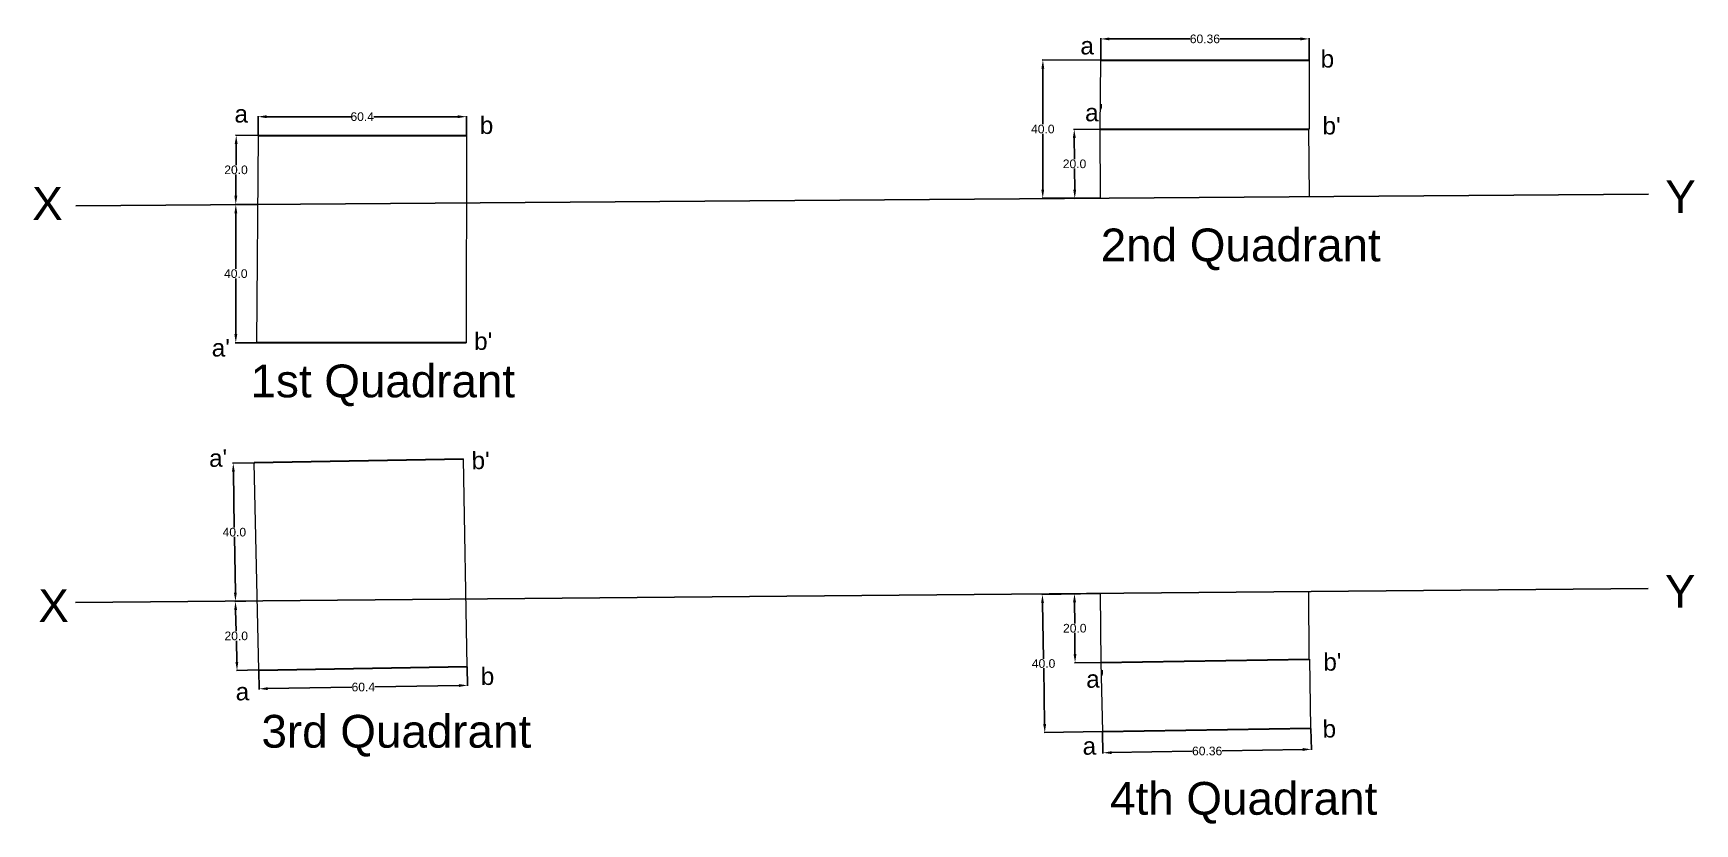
# Model space of a CAD drawing. Header units: millimetres. Extents: x -53 to 428, y 109 to 337.
import ezdxf

# ---------------------------------------------------------------- set-up
doc = ezdxf.new("R2010")
doc.units = ezdxf.units.MM
doc.header["$PDMODE"] = 32
doc.layers.add('thick continuous', color=7, linetype='Continuous', lineweight=30)
doc.styles.get("Standard").update_dxf_attribs({"font": 'arial.ttf'})
doc.dimstyles.get("Standard").update_dxf_attribs({"dimtxt": 2.5, "dimasz": 2.5, "dimexe": 0.18, "dimexo": 0.0625, "dimgap": 0.09, "dimtad": 0, "dimtih": 1, "dimtoh": 1, "dimdec": 1, "dimzin": 0, "dimdsep": 46, "dimtxsty": 'Standard', "dimcen": 0.09, "dimadec": 0, "dimazin": 0, "dimtfac": 1, "dimtdec": 1, "dimtofl": 0, "dimtmove": 0, "dimatfit": 3, "dimfxl": 1, "dimtolj": 1, "dimtzin": 0, "dimarcsym": 0})

# ---------------------------------------------------------------- blocks, each defined once
blk = doc.blocks.new('*D11')
at = {"layer": 'Defpoints', "color": 0, "lineweight": 30, "transparency": 16777216}
for p in [(255.52, 309.64), (248.18, 289.58), (255.67, 289.64)]:
    blk.add_point(p, dxfattribs=at)
at = {"layer": 'thick continuous', "color": 0, "lineweight": -2, "transparency": 16777216}
for p, q in [((255.46, 309.64), (247.85, 309.58)), ((248.05, 307.08), (248.1, 300.95)), ((248.16, 292.08), (248.12, 298.22)), ((255.61, 289.64), (248, 289.58))]:
    blk.add_line(p, q, dxfattribs=at)
at = {"layer": 'thick continuous', "color": 0, "lineweight": 30, "transparency": 16777216}
for points in [[(248.47, 307.09), (247.63, 307.08), (248.03, 309.58)], [(248.58, 292.09), (247.75, 292.08), (248.18, 289.58)]]:
    blk.add_solid(points, dxfattribs=at)
at = {"layer": 'thick continuous', "color": 0, "lineweight": 9, "transparency": 16777216, "insert": (248.11, 299.58), "char_height": 2.5, "attachment_point": 5}
blk.add_mtext('\\A1;20.0', dxfattribs=at)
blk = doc.blocks.new('*D12')
at = {"layer": 'Defpoints', "color": 0, "lineweight": 30, "transparency": 16777216}
for p in [(255.69, 329.64), (238.9, 289.66), (255.64, 289.64)]:
    blk.add_point(p, dxfattribs=at)
at = {"layer": 'thick continuous', "color": 0, "lineweight": -2, "transparency": 16777216}
for p, q in [((255.62, 329.64), (238.76, 329.66)), ((238.94, 327.16), (238.92, 311.03)), ((238.9, 292.16), (238.92, 308.29)), ((255.58, 289.64), (238.72, 289.66))]:
    blk.add_line(p, q, dxfattribs=at)
at = {"layer": 'thick continuous', "color": 0, "lineweight": 30, "transparency": 16777216}
for points in [[(238.52, 327.16), (239.35, 327.16), (238.94, 329.66)], [(238.48, 292.16), (239.32, 292.16), (238.9, 289.66)]]:
    blk.add_solid(points, dxfattribs=at)
at = {"layer": 'thick continuous', "color": 0, "lineweight": 9, "transparency": 16777216, "insert": (238.92, 309.66), "char_height": 2.5, "attachment_point": 5}
blk.add_mtext('\\A1;40.0', dxfattribs=at)
blk = doc.blocks.new('*D13')
at = {"layer": 'Defpoints', "color": 0, "lineweight": 30, "transparency": 16777216}
for p in [(316.05, 335.75), (255.69, 329.64), (316.05, 329.64)]:
    blk.add_point(p, dxfattribs=at)
at = {"layer": 'thick continuous', "color": 0, "lineweight": -2, "transparency": 16777216}
for p, q in [((255.69, 329.7), (255.69, 335.93)), ((258.19, 335.75), (281.55, 335.75)), ((313.55, 335.75), (290.18, 335.75)), ((316.05, 329.7), (316.05, 335.93))]:
    blk.add_line(p, q, dxfattribs=at)
at = {"layer": 'thick continuous', "color": 0, "lineweight": 30, "transparency": 16777216}
for points in [[(258.19, 336.17), (258.19, 335.34), (255.69, 335.75)], [(313.55, 336.17), (313.55, 335.34), (316.05, 335.75)]]:
    blk.add_solid(points, dxfattribs=at)
at = {"layer": 'thick continuous', "color": 0, "lineweight": 9, "transparency": 16777216, "insert": (285.87, 335.75), "char_height": 2.5, "attachment_point": 5}
blk.add_mtext('\\A1;60.36', dxfattribs=at)
blk = doc.blocks.new('*D14')
at = {"layer": 'Defpoints', "color": 0, "lineweight": 30, "transparency": 16777216}
for p in [(71.97, 313.24), (11.61, 307.8), (71.97, 307.8)]:
    blk.add_point(p, dxfattribs=at)
at = {"layer": 'thick continuous', "color": 0, "lineweight": -2, "transparency": 16777216}
for p, q in [((11.61, 307.87), (11.61, 313.42)), ((14.11, 313.24), (38.46, 313.24)), ((69.47, 313.24), (45.13, 313.24)), ((71.97, 307.87), (71.97, 313.42))]:
    blk.add_line(p, q, dxfattribs=at)
at = {"layer": 'thick continuous', "color": 0, "lineweight": 30, "transparency": 16777216}
for points in [[(14.11, 313.66), (14.11, 312.82), (11.61, 313.24)], [(69.47, 313.66), (69.47, 312.82), (71.97, 313.24)]]:
    blk.add_solid(points, dxfattribs=at)
at = {"layer": 'thick continuous', "color": 0, "transparency": 16777216, "insert": (41.79, 313.24), "char_height": 2.5, "attachment_point": 5}
blk.add_mtext('\\A1;60.4', dxfattribs=at)
blk = doc.blocks.new('*D15')
at = {"layer": 'Defpoints', "color": 0, "lineweight": 30, "transparency": 16777216}
for p in [(11.61, 307.8), (5.17, 287.84), (11.48, 287.8)]:
    blk.add_point(p, dxfattribs=at)
at = {"layer": 'thick continuous', "color": 0, "lineweight": -2, "transparency": 16777216}
for p, q in [((11.55, 307.8), (5.12, 307.85)), ((5.29, 305.34), (5.25, 299.21)), ((5.19, 290.34), (5.23, 296.48)), ((11.42, 287.8), (4.99, 287.84))]:
    blk.add_line(p, q, dxfattribs=at)
at = {"layer": 'thick continuous', "color": 0, "lineweight": 30, "transparency": 16777216}
for points in [[(4.87, 305.35), (5.7, 305.34), (5.3, 307.84)], [(4.77, 290.35), (5.6, 290.34), (5.17, 287.84)]]:
    blk.add_solid(points, dxfattribs=at)
at = {"layer": 'thick continuous', "color": 0, "lineweight": 9, "transparency": 16777216, "insert": (5.24, 297.84), "char_height": 2.5, "attachment_point": 5}
blk.add_mtext('\\A1;20.0', dxfattribs=at)
blk = doc.blocks.new('*D16')
at = {"layer": 'Defpoints', "color": 0, "lineweight": 30, "transparency": 16777216}
for p in [(11.48, 287.8), (5.18, 247.8), (11.48, 247.8)]:
    blk.add_point(p, dxfattribs=at)
at = {"layer": 'thick continuous', "color": 0, "lineweight": -2, "transparency": 16777216}
for p, q in [((11.42, 287.8), (5, 287.8)), ((5.18, 285.3), (5.18, 269.17)), ((5.18, 250.3), (5.18, 266.44)), ((11.42, 247.8), (5, 247.8))]:
    blk.add_line(p, q, dxfattribs=at)
at = {"layer": 'thick continuous', "color": 0, "lineweight": 30, "transparency": 16777216}
for points in [[(4.77, 285.3), (5.6, 285.3), (5.18, 287.8)], [(4.77, 250.3), (5.6, 250.3), (5.18, 247.8)]]:
    blk.add_solid(points, dxfattribs=at)
at = {"layer": 'thick continuous', "color": 0, "lineweight": 9, "transparency": 16777216, "insert": (5.18, 267.8), "char_height": 2.5, "attachment_point": 5}
blk.add_mtext('\\A1;40.0', dxfattribs=at)
blk = doc.blocks.new('*D20')
at = {"layer": 'Defpoints', "color": 0, "lineweight": 30, "transparency": 16777216}
for p in [(248.09, 175.17), (255.58, 175.24), (255.76, 155.24)]:
    blk.add_point(p, dxfattribs=at)
at = {"layer": 'thick continuous', "color": 0, "lineweight": -2, "transparency": 16777216}
for p, q in [((255.52, 175.24), (247.91, 175.17)), ((248.11, 172.67), (248.17, 166.54)), ((248.24, 157.67), (248.19, 163.81)), ((255.69, 155.24), (248.09, 155.17))]:
    blk.add_line(p, q, dxfattribs=at)
at = {"layer": 'thick continuous', "color": 0, "lineweight": 30, "transparency": 16777216}
for points in [[(248.53, 172.68), (247.69, 172.67), (248.09, 175.17)], [(248.66, 157.68), (247.83, 157.67), (248.27, 155.17)]]:
    blk.add_solid(points, dxfattribs=at)
at = {"layer": 'thick continuous', "color": 0, "lineweight": 9, "transparency": 16777216, "insert": (248.18, 165.17), "char_height": 2.5, "attachment_point": 5}
blk.add_mtext('\\A1;20.0', dxfattribs=at)
blk = doc.blocks.new('*D21')
at = {"layer": 'Defpoints', "color": 0, "lineweight": 30, "transparency": 16777216}
for p in [(238.8, 174.95), (255.55, 175.24), (256.25, 135.24)]:
    blk.add_point(p, dxfattribs=at)
at = {"layer": 'thick continuous', "color": 0, "lineweight": -2, "transparency": 16777216}
for p, q in [((255.48, 175.24), (238.62, 174.94)), ((238.85, 172.45), (239.13, 156.32)), ((239.46, 137.45), (239.18, 153.58)), ((256.18, 135.24), (239.32, 134.95))]:
    blk.add_line(p, q, dxfattribs=at)
at = {"layer": 'thick continuous', "color": 0, "lineweight": 30, "transparency": 16777216}
for points in [[(239.26, 172.45), (238.43, 172.44), (238.8, 174.95)], [(239.88, 137.46), (239.04, 137.44), (239.5, 134.95)]]:
    blk.add_solid(points, dxfattribs=at)
at = {"layer": 'thick continuous', "color": 0, "lineweight": 9, "transparency": 16777216, "insert": (239.15, 154.95), "char_height": 2.5, "attachment_point": 5}
blk.add_mtext('\\A1;40.0', dxfattribs=at)
blk = doc.blocks.new('*D22')
at = {"layer": 'Defpoints', "color": 0, "lineweight": 30, "transparency": 16777216}
for p in [(256.25, 135.24), (316.6, 136.23), (316.7, 130.12)]:
    blk.add_point(p, dxfattribs=at)
at = {"layer": 'thick continuous', "color": 0, "lineweight": -2, "transparency": 16777216}
for p, q in [((256.25, 135.18), (256.35, 128.95)), ((316.6, 136.17), (316.7, 129.94)), ((314.2, 130.08), (290.84, 129.7)), ((258.84, 129.17), (282.21, 129.56))]:
    blk.add_line(p, q, dxfattribs=at)
at = {"layer": 'thick continuous', "color": 0, "lineweight": 30, "transparency": 16777216}
for points in [[(314.19, 130.5), (314.2, 129.66), (316.7, 130.12)], [(258.84, 129.59), (258.85, 128.76), (256.35, 129.13)]]:
    blk.add_solid(points, dxfattribs=at)
at = {"layer": 'thick continuous', "color": 0, "lineweight": 9, "transparency": 16777216, "insert": (286.52, 129.63), "char_height": 2.5, "attachment_point": 5}
blk.add_mtext('\\A1;60.36', dxfattribs=at)
blk = doc.blocks.new('*D18')
at = {"layer": 'Defpoints', "color": 0, "lineweight": 30, "transparency": 16777216}
for p in [(72.2, 154.07), (11.85, 153.09), (72.29, 148.64)]:
    blk.add_point(p, dxfattribs=at)
at = {"layer": 'thick continuous', "color": 0, "lineweight": -2, "transparency": 16777216}
for p, q in [((72.2, 154.01), (72.29, 148.46)), ((11.85, 153.02), (11.94, 147.47)), ((14.44, 147.69), (38.78, 148.09)), ((69.79, 148.6), (45.45, 148.2))]:
    blk.add_line(p, q, dxfattribs=at)
at = {"layer": 'thick continuous', "color": 0, "lineweight": 30, "transparency": 16777216}
for points in [[(14.43, 148.11), (14.44, 147.27), (11.94, 147.65)], [(69.78, 149.01), (69.8, 148.18), (72.29, 148.64)]]:
    blk.add_solid(points, dxfattribs=at)
at = {"layer": 'thick continuous', "color": 0, "transparency": 16777216, "insert": (42.11, 148.14), "char_height": 2.5, "attachment_point": 5}
blk.add_mtext('\\A1;60.4', dxfattribs=at)
blk = doc.blocks.new('*D19')
at = {"layer": 'Defpoints', "color": 0, "lineweight": 30, "transparency": 16777216}
for p in [(5.08, 172.94), (11.39, 173.08), (11.85, 153.09)]:
    blk.add_point(p, dxfattribs=at)
at = {"layer": 'thick continuous', "color": 0, "lineweight": -2, "transparency": 16777216}
for p, q in [((11.33, 173.08), (4.9, 172.93)), ((5.14, 170.44), (5.28, 164.31)), ((5.48, 155.44), (5.34, 161.57)), ((11.79, 153.09), (5.36, 152.94))]:
    blk.add_line(p, q, dxfattribs=at)
at = {"layer": 'thick continuous', "color": 0, "lineweight": 30, "transparency": 16777216}
for points in [[(5.55, 170.45), (4.72, 170.43), (5.08, 172.94)], [(5.9, 155.45), (5.07, 155.43), (5.54, 152.94)]]:
    blk.add_solid(points, dxfattribs=at)
at = {"layer": 'thick continuous', "color": 0, "lineweight": 9, "transparency": 16777216, "insert": (5.31, 162.94), "char_height": 2.5, "attachment_point": 5}
blk.add_mtext('\\A1;20.0', dxfattribs=at)
blk = doc.blocks.new('*D17')
at = {"layer": 'Defpoints', "color": 0, "lineweight": 30, "transparency": 16777216}
for p in [(4.44, 212.97), (10.73, 213.08), (11.39, 173.08)]:
    blk.add_point(p, dxfattribs=at)
at = {"layer": 'thick continuous', "color": 0, "lineweight": -2, "transparency": 16777216}
for p, q in [((10.67, 213.07), (4.26, 212.97)), ((4.48, 210.47), (4.74, 194.34)), ((5.05, 175.48), (4.79, 191.61)), ((11.33, 173.08), (4.91, 172.98))]:
    blk.add_line(p, q, dxfattribs=at)
at = {"layer": 'thick continuous', "color": 0, "lineweight": 30, "transparency": 16777216}
for points in [[(4.89, 210.48), (4.06, 210.47), (4.44, 212.97)], [(5.47, 175.49), (4.63, 175.47), (5.09, 172.98)]]:
    blk.add_solid(points, dxfattribs=at)
at = {"layer": 'thick continuous', "color": 0, "lineweight": 9, "transparency": 16777216, "insert": (4.76, 192.98), "char_height": 2.5, "attachment_point": 5}
blk.add_mtext('\\A1;40.0', dxfattribs=at)

msp = doc.modelspace()

# ---------------------------------------------------------------- linework, layer by layer
at = {"layer": 'thick continuous', "lineweight": 9}
for p, q in [((255.524, 309.64), (255.685, 329.64)), ((316.045, 329.64), (316.045, 309.64)), ((255.641, 289.641), (255.524, 309.64)), ((315.884, 309.64), (316.031, 290.096)), ((11.614, 307.803), (11.212, 247.804)), ((71.974, 307.803), (71.904, 247.803)), ((11.849, 153.087), (10.466, 213.071)), ((72.201, 154.074), (71.149, 214.065)), ((255.546, 175.238), (255.757, 155.239)), ((316.109, 156.226), (315.936, 175.771)), ((255.757, 155.239), (256.245, 135.245)), ((316.597, 136.232), (316.27, 156.229))]:
    msp.add_line(p, q, dxfattribs=at)
at = {"layer": 'thick continuous'}
for p, q in [((255.685, 329.64), (316.045, 329.64)), ((255.524, 309.64), (315.884, 309.64)), ((11.614, 307.803), (71.974, 307.803)), ((71.904, 247.803), (11.212, 247.804)), ((71.149, 214.065), (10.466, 213.071)), ((11.849, 153.087), (72.201, 154.074)), ((255.757, 155.239), (316.109, 156.226)), ((256.245, 135.245), (316.597, 136.232))]:
    msp.add_line(p, q, dxfattribs=at)
at = {"layer": 'thick continuous', "lineweight": 25}
for p, q in [((-41.157, 287.404), (414.339, 290.836)), ((-41.249, 172.619), (414.243, 176.638))]:
    msp.add_line(p, q, dxfattribs=at)

# ---------------------------------------------------------------- texts
at = {"layer": 'thick continuous', "attachment_point": 1}
for s, insert, char_height in [('a', (249.802, 336.315), 5.045), ('b', (319.393, 332.498), 5.045), ('a', (4.792, 316.578), 5.045), ('b', (75.853, 313.289), 5.045), ("a'", (251.167, 316.957), 5.0452), ("b'", (319.939, 313.14), 5.0452), ("b'", (74.207, 250.789), 5.0452), ("a'", (-1.793, 248.87), 5.0452)]:
    msp.add_mtext_dynamic_manual_height_columns(s, width=14.64218, gutter_width=12.5, heights=[0], dxfattribs=dict(at, insert=insert, char_height=char_height))
at = {"layer": 'thick continuous', "lineweight": 30, "attachment_point": 1}
for s, width, insert, char_height in [('Y', 26.98684, (419.206, 294.814), 9.491), ('X', 26.98684, (-53.791, 292.845), 9.491), ('2nd Quadrant', 91.49848, (255.71, 280.868), 9.49078), ('1st Quadrant', 82.57098, (9.449, 241.498), 9.49078), ('Y', 26.98684, (419.11, 180.616), 9.491), ('X', 26.98684, (-52.016, 176.46), 9.491), ('3rd Quadrant', 81.78447, (12.62, 140.094), 9.49078), ('4th Quadrant', 111.85413, (258.408, 120.684), 9.49078)]:
    msp.add_mtext_dynamic_manual_height_columns(s, width=width, gutter_width=12.5, heights=[0], dxfattribs=dict(at, insert=insert, char_height=char_height))
at = {"layer": 'thick continuous', "attachment_point": 7, "rotation": 0.93714}
for s, insert, char_height in [("a'", (-2.52, 211.793), 5.0452), ("b'", (73.501, 211.117), 5.0452), ('b', (76.169, 148.652), 5.045), ("b'", (320.22, 152.793), 5.0452), ("a'", (251.52, 147.852), 5.0452), ('a', (5.171, 144.201), 5.045), ('b', (319.991, 133.429), 5.045), ('a', (250.472, 128.474), 5.045)]:
    msp.add_mtext_dynamic_manual_height_columns(s, width=14.64218, gutter_width=12.5, heights=[0], dxfattribs=dict(at, insert=insert, char_height=char_height))

# ---------------------------------------------------------------- dimensions: what is measured, and where the dimension line sits
at = {"layer": 'thick continuous', "lineweight": 9}
dim = msp.add_linear_dim(base=(316.045, 335.752), p1=(255.685, 329.64), p2=(316.045, 329.64), dimstyle='Standard', override={"dimdec": 2}, dxfattribs=at)
dim.commit()
dim.dimension.update_dxf_attribs({"geometry": '*D13', "text_midpoint": (285.865, 335.752)})
for p1, p2, distance, picture, middle in [((255.685, 329.64), (255.641, 289.641), -16.745, '*D12', (238.918, 309.659)), ((255.524, 309.64), (255.675, 289.641), -7.492, '*D11', (248.108, 299.584)), ((11.614, 307.803), (11.48, 287.801), -6.31, '*D15', (5.236, 297.844)), ((256.245, 135.245), (255.546, 175.238), 16.745, '*D21', (239.154, 154.949)), ((255.757, 155.239), (255.58, 175.238), 7.492, '*D20', (248.177, 165.172)), ((11.849, 153.087), (11.388, 173.084), 6.31, '*D19', (5.31, 162.94))]:
    dim = msp.add_aligned_dim(p1=p1, p2=p2, distance=distance, dimstyle='Standard', dxfattribs=at)
    dim.commit()
    dim.dimension.update_dxf_attribs({"geometry": picture, "text_midpoint": middle})
at = {"layer": 'thick continuous'}
dim = msp.add_linear_dim(base=(71.974, 313.24), p1=(11.614, 307.803), p2=(71.974, 307.803), dimstyle='Standard', dxfattribs=at)
dim.commit()
dim.dimension.update_dxf_attribs({"geometry": '*D14', "text_midpoint": (41.794, 313.24)})
at = {"layer": 'thick continuous', "lineweight": 9}
for base, p1, p2, angle, picture, middle in [((5.182, 247.804), (11.48, 287.801), (11.48, 247.804), 90, '*D16', (5.182, 267.802)), ((4.437, 212.973), (11.388, 173.084), (10.734, 213.076), 270.93714, '*D17', (4.764, 192.977))]:
    dim = msp.add_linear_dim(base=base, p1=p1, p2=p2, angle=angle, dimstyle='Standard', dxfattribs=at)
    dim.commit()
    dim.dimension.update_dxf_attribs({"geometry": picture, "text_midpoint": middle})
at = {"layer": 'thick continuous'}
dim = msp.add_linear_dim(base=(72.29, 148.638), p1=(11.849, 153.087), p2=(72.201, 154.074), angle=0.93714, dimstyle='Standard', dxfattribs=at)
dim.commit()
dim.dimension.update_dxf_attribs({"geometry": '*D18', "text_midpoint": (42.114, 148.144)})
at = {"layer": 'thick continuous', "lineweight": 9}
dim = msp.add_linear_dim(base=(316.697, 130.121), p1=(256.245, 135.245), p2=(316.597, 136.232), angle=0.93714, dimstyle='Standard', override={"dimdec": 2}, dxfattribs=at)
dim.commit()
dim.dimension.update_dxf_attribs({"geometry": '*D22', "text_midpoint": (286.521, 129.627)})

doc.saveas('drawing.dxf')
